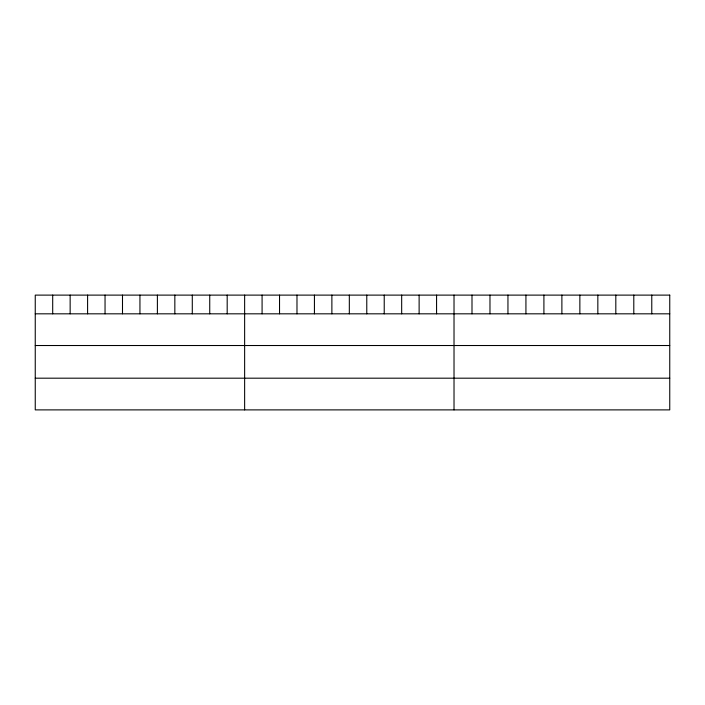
<?xml version="1.0" encoding="UTF-8"?>
<svg xmlns="http://www.w3.org/2000/svg" width="705" height="705" viewBox="0 0 705 705"><rect width="100%" height="100%" fill="white"/><g stroke="black" fill="none" stroke-linecap="round" stroke-linejoin="round"><path stroke-width="1.06" d="M35.25 313.822L669.75 313.822M35.25 345.52L669.75 345.52M35.25 378.188L669.75 378.188M651.773 295.113L651.773 313.822M633.795 295.113L633.795 313.822M615.817 295.113L615.817 313.822M597.84 295.113L597.84 313.822M579.862 295.113L579.862 313.822M561.885 295.113L561.885 313.822M543.908 295.113L543.908 313.822M525.93 295.113L525.93 313.822M507.952 295.113L507.952 313.822M489.975 295.113L489.975 313.822M471.998 295.113L471.998 313.822M454.02 295.113L454.02 409.887M436.571 295.113L436.571 313.822M419.123 295.113L419.123 313.822M401.674 295.113L401.674 313.822M384.225 295.113L384.225 313.822M366.776 295.113L366.776 313.822M349.327 295.113L349.327 313.822M331.879 295.113L331.879 313.822M314.43 295.113L314.43 313.822M296.981 295.113L296.981 313.822M279.532 295.113L279.532 313.822M262.084 295.113L262.084 313.822M244.635 295.113L244.635 409.887M227.186 295.113L227.186 313.822M209.737 295.113L209.737 313.822M192.289 295.113L192.289 313.822M174.84 295.113L174.84 313.822M157.391 295.113L157.391 313.822M139.942 295.113L139.942 313.822M122.494 295.113L122.494 313.822M105.045 295.113L105.045 313.822M87.596 295.113L87.596 313.822M70.147 295.113L70.147 313.822M52.699 295.113L52.699 313.822M669.75 295.113L35.25 295.113L35.25 409.887L669.75 409.887L669.75 295.113"/></g></svg>
